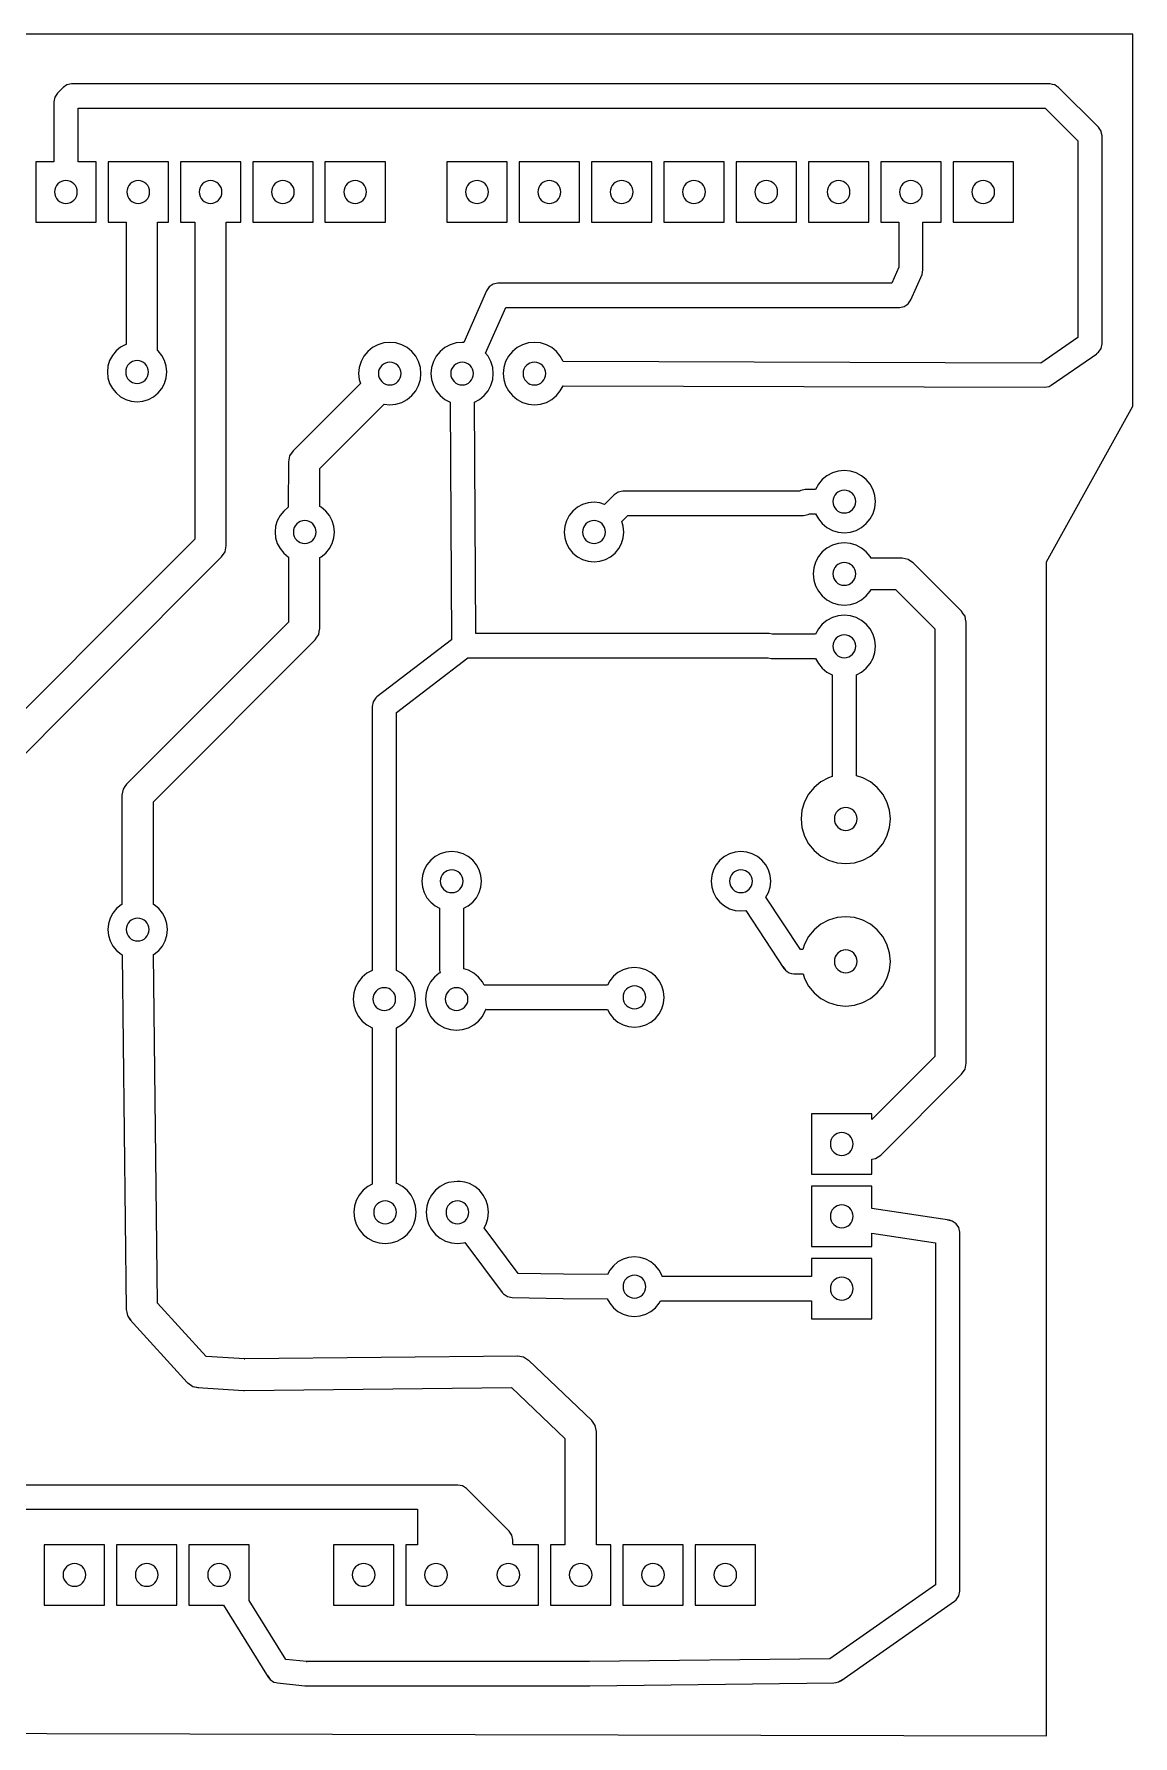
# Model space of a CAD drawing. Extents: x 0.5 to 88.8, y -0.1 to 59.7.
# Drawn here: x 50.2 to 88.8, y -0.1 to 59.7 of the extents above; entities that cross this region are included whole.
import ezdxf

# ---------------------------------------------------------------- set-up
doc = ezdxf.new("R2010")
doc.units = 0
doc.layers.add('PLAN_1', color=18, linetype='CONTINUOUS')

msp = doc.modelspace()

# ---------------------------------------------------------------- linework, layer by layer
at = {"layer": 'PLAN_1'}
for points in [[(0.484727, 0.120579), (85.767685, -0.081994), (85.767685, 41.141479), (88.80627, 46.610932), (88.80627, 59.676849), (0.484727, 59.676849)], [(87.528874, 48.455198), (87.597825, 48.50127), (87.689972, 48.639179), (87.722329, 48.801849), (87.722329, 56.102192), (87.70575, 56.185139), (87.689827, 56.264835), (87.641503, 56.337017), (87.597557, 56.402657), (86.195748, 57.801926), (86.125885, 57.848606), (86.057846, 57.89407), (85.975312, 57.910488), (85.895173, 57.92643), (51.526436, 57.92643), (51.363766, 57.89407), (51.225861, 57.80193), (51.025196, 57.601269), (50.933052, 57.46336), (50.900692, 57.30069), (50.900692, 55.190849), (50.265694, 55.190849), (50.265694, 53.070686), (52.385857, 53.070686), (52.385857, 55.190849), (51.750859, 55.190849), (51.750859, 57.076263), (85.719323, 57.076263), (86.87217, 55.925503), (86.87217, 49.025196), (85.565407, 48.124981), (68.791497, 48.177303), (68.692131, 48.363205), (68.556069, 48.528999), (68.390274, 48.665062), (68.201119, 48.766167), (67.995881, 48.828426), (67.782433, 48.849449), (67.568985, 48.828426), (67.363747, 48.766167), (67.174591, 48.665062), (67.008797, 48.528999), (66.872734, 48.363205), (66.77163, 48.174053), (66.709374, 47.968811), (66.688355, 47.755367), (66.709374, 47.541924), (66.77163, 47.336681), (66.872734, 47.14753), (67.008797, 46.981735), (67.174591, 46.845673), (67.363747, 46.744568), (67.568985, 46.682308), (67.782433, 46.661285), (67.995881, 46.682308), (68.201119, 46.744568), (68.390274, 46.845673), (68.556069, 46.981735), (68.692131, 47.14753), (68.78814, 47.327148), (85.695725, 47.274406), (85.859726, 47.306763), (85.938202, 47.34943), (87.538399, 48.451794)], [(54.028824, 46.787228), (54.224686, 46.846642), (54.405194, 46.943127), (54.563412, 47.072971), (54.693257, 47.23119), (54.789742, 47.411697), (54.849156, 47.607559), (54.869217, 47.811249), (54.849156, 48.014938), (54.789742, 48.2108), (54.693257, 48.391308), (54.563412, 48.549526), (54.547398, 48.562668), (54.547398, 53.070686), (54.925858, 53.070686), (54.925858, 55.190849), (52.805695, 55.190849), (52.805695, 53.070686), (53.443234, 53.070686), (53.443234, 48.781212), (53.425583, 48.775856), (53.245076, 48.679371), (53.086857, 48.549526), (52.957013, 48.391308), (52.860527, 48.2108), (52.801114, 48.014938), (52.781052, 47.811249), (52.801114, 47.607559), (52.860527, 47.411697), (52.957013, 47.23119), (53.086857, 47.072971), (53.245076, 46.943127), (53.425583, 46.846642), (53.621445, 46.787228), (53.825135, 46.767166)], [(57.885693, 53.070686), (60.005856, 53.070686), (60.005856, 55.190849), (57.885693, 55.190849)], [(60.42569, 53.070686), (62.545853, 53.070686), (62.545853, 55.190849), (60.42569, 55.190849)], [(62.323883, 17.23101), (62.537331, 17.209988), (62.750779, 17.23101), (62.956017, 17.29327), (63.145173, 17.394373), (63.310967, 17.530438), (63.44703, 17.69623), (63.548134, 17.885382), (63.61039, 18.090626), (63.631409, 18.30407), (63.61039, 18.517515), (63.548134, 18.722757), (63.44703, 18.911909), (63.310967, 19.077702), (63.145173, 19.213766), (62.956017, 19.314869), (62.931939, 19.322174), (62.931939, 24.784609), (63.114701, 24.882294), (63.280495, 25.018358), (63.416558, 25.184151), (63.517662, 25.373303), (63.579918, 25.578547), (63.600937, 25.79199), (63.579918, 26.005436), (63.517662, 26.210678), (63.416558, 26.39983), (63.280495, 26.565622), (63.114701, 26.701687), (62.931939, 26.799372), (62.931939, 35.856274), (65.439728, 37.774807), (75.993706, 37.774807), (76.095856, 37.754486), (77.658944, 37.754486), (77.75663, 37.571732), (77.892693, 37.405937), (78.058487, 37.269875), (78.241249, 37.172188), (78.241249, 33.640591), (78.242257, 33.603287), (78.117051, 33.565308), (77.845955, 33.420403), (77.60833, 33.225391), (77.413323, 32.987766), (77.268418, 32.716667), (77.179184, 32.422504), (77.149048, 32.116589), (77.179184, 31.810673), (77.268418, 31.51651), (77.413323, 31.245407), (77.60833, 31.007786), (77.845955, 30.812779), (78.117051, 30.66787), (78.411217, 30.578636), (78.717133, 30.548508), (79.023049, 30.578636), (79.317215, 30.66787), (79.588311, 30.812775), (79.825936, 31.007786), (80.020943, 31.245411), (80.165848, 31.51651), (80.255082, 31.810673), (80.285218, 32.116589), (80.255082, 32.422504), (80.165848, 32.716667), (80.020943, 32.987766), (79.825936, 33.225391), (79.588311, 33.420403), (79.317215, 33.565308), (79.091874, 33.633663), (79.091408, 33.654209), (79.091408, 37.172188), (79.27417, 37.269875), (79.439965, 37.405937), (79.576027, 37.571732), (79.677132, 37.760883), (79.739388, 37.966126), (79.760407, 38.179569), (79.739388, 38.393013), (79.677132, 38.598255), (79.576027, 38.787407), (79.439965, 38.953201), (79.27417, 39.089264), (79.085015, 39.190369), (78.879776, 39.252628), (78.666329, 39.273651), (78.452881, 39.252628), (78.247643, 39.190369), (78.058487, 39.089264), (77.892693, 38.953201), (77.75663, 38.787407), (77.658944, 38.604652), (76.129425, 38.604652), (76.027275, 38.624973), (65.71846, 38.624973), (65.672577, 46.750691), (65.850274, 46.845673), (66.016068, 46.981735), (66.152131, 47.14753), (66.253235, 47.336681), (66.315491, 47.541924), (66.33651, 47.755367), (66.315491, 47.968811), (66.253235, 48.174053), (66.152131, 48.363205), (66.067322, 48.466545), (66.774689, 50.076023), (80.611977, 50.076023), (80.774651, 50.108383), (80.912552, 50.200527), (81.004967, 50.338833), (81.398392, 51.237598), (81.430748, 51.400269), (81.430748, 53.070686), (82.065751, 53.070686), (82.065751, 55.190849), (79.945588, 55.190849), (79.945588, 53.070686), (80.58059, 53.070686), (80.58059, 51.48925), (80.334061, 50.926189), (66.497193, 50.926189), (66.334519, 50.893829), (66.196618, 50.801685), (66.10447, 50.663776), (66.104157, 50.663311), (65.304284, 48.843357), (65.242432, 48.849449), (65.028984, 48.828426), (64.823746, 48.766167), (64.634591, 48.665062), (64.468796, 48.528999), (64.332734, 48.363205), (64.231629, 48.174053), (64.169373, 47.968811), (64.148354, 47.755367), (64.169373, 47.541924), (64.231629, 47.336681), (64.332734, 47.14753), (64.468796, 46.981735), (64.634591, 46.845673), (64.822434, 46.74527), (64.869507, 38.408997), (62.248574, 36.403904), (62.206284, 36.366867), (62.114136, 36.228958), (62.08178, 36.066288), (62.08178, 26.799372), (61.899018, 26.701687), (61.733223, 26.565622), (61.597161, 26.39983), (61.496056, 26.210678), (61.4338, 26.005436), (61.412777, 25.79199), (61.4338, 25.578547), (61.496056, 25.373303), (61.597161, 25.184151), (61.733223, 25.018358), (61.899018, 24.882296), (62.08178, 24.784609), (62.08178, 19.32007), (62.086258, 19.297558), (61.92949, 19.213766), (61.763695, 19.077702), (61.627633, 18.911909), (61.526528, 18.722757), (61.464272, 18.517515), (61.443249, 18.30407), (61.464272, 18.090626), (61.526528, 17.885382), (61.627633, 17.69623), (61.763695, 17.530438), (61.92949, 17.394375), (62.118645, 17.29327)], [(64.705597, 53.070686), (66.82576, 53.070686), (66.82576, 55.190849), (64.705597, 55.190849)], [(67.245591, 53.070686), (69.365754, 53.070686), (69.365754, 55.190849), (67.245591, 55.190849)], [(69.785592, 53.070686), (71.905754, 53.070686), (71.905754, 55.190849), (69.785592, 55.190849)], [(72.325592, 53.070686), (74.445755, 53.070686), (74.445755, 55.190849), (72.325592, 55.190849)], [(74.865593, 53.070686), (76.985756, 53.070686), (76.985756, 55.190849), (74.865593, 55.190849)], [(77.405594, 53.070686), (79.525757, 53.070686), (79.525757, 55.190849), (77.405594, 55.190849)], [(82.485596, 53.070686), (84.605759, 53.070686), (84.605759, 55.190849), (82.485596, 55.190849)], [(68.345414, 4.51351), (70.465577, 4.51351), (70.465577, 6.633673), (69.957573, 6.633673), (69.957573, 10.602791), (69.915551, 10.814064), (69.795876, 10.993172), (69.785859, 11.002934), (67.582024, 13.097759), (67.568741, 13.106438), (67.401696, 13.21558), (67.200913, 13.253368), (67.189995, 13.255425), (57.611264, 13.15657), (57.591336, 13.156364), (57.611264, 13.15657), (56.254456, 13.240562), (54.545002, 15.119227), (54.407441, 27.355146), (54.425515, 27.364807), (54.583733, 27.494652), (54.713578, 27.652868), (54.810063, 27.833376), (54.869477, 28.02924), (54.889538, 28.232929), (54.869477, 28.436619), (54.810063, 28.632483), (54.713578, 28.81299), (54.583733, 28.971207), (54.425515, 29.101051), (54.397538, 29.116005), (54.397538, 32.7211), (60.085457, 38.411488), (60.145043, 38.500664), (60.205132, 38.590595), (60.226277, 38.696899), (60.247158, 38.801868), (60.247189, 41.296307), (60.295453, 41.322105), (60.453671, 41.45195), (60.583516, 41.610169), (60.680001, 41.790676), (60.739415, 41.986538), (60.759476, 42.190228), (60.739415, 42.393917), (60.680001, 42.589779), (60.583516, 42.770287), (60.453671, 42.928505), (60.295453, 43.05835), (60.247158, 43.084164), (60.247158, 44.422676), (62.506874, 46.680546), (62.702431, 46.661285), (62.915879, 46.682308), (63.121117, 46.744568), (63.310273, 46.845673), (63.476067, 46.981735), (63.61213, 47.14753), (63.713234, 47.336681), (63.77549, 47.541924), (63.796509, 47.755367), (63.77549, 47.968811), (63.713234, 48.174053), (63.61213, 48.363205), (63.476067, 48.528999), (63.310273, 48.665062), (63.121117, 48.766167), (62.915879, 48.828426), (62.702431, 48.849449), (62.488984, 48.828426), (62.283745, 48.766167), (62.09459, 48.665062), (61.928795, 48.528999), (61.792733, 48.363205), (61.691628, 48.174053), (61.629372, 47.968811), (61.608353, 47.755367), (61.629372, 47.541924), (61.670639, 47.40588), (59.304856, 45.04203), (59.185021, 44.862763), (59.142994, 44.651489), (59.135334, 43.05835), (58.977116, 42.928505), (58.847271, 42.770287), (58.750786, 42.589779), (58.691372, 42.393917), (58.671311, 42.190228), (58.691372, 41.986538), (58.750786, 41.790676), (58.847271, 41.610169), (58.977116, 41.45195), (59.143139, 41.313843), (59.142994, 41.301228), (59.142994, 39.030479), (53.454991, 33.340008), (53.395489, 33.250916), (53.335354, 33.160873), (53.314255, 33.05468), (53.293374, 32.949711), (53.293374, 29.116005), (53.265397, 29.101051), (53.107178, 28.971207), (52.977333, 28.81299), (52.880848, 28.632483), (52.821434, 28.436619), (52.801373, 28.232929), (52.821434, 28.02924), (52.880848, 27.833376), (52.977333, 27.652868), (53.107178, 27.494652), (53.265397, 27.364807), (53.303326, 27.344534), (53.443268, 14.896805), (53.464848, 14.794354), (53.487667, 14.686018), (53.504437, 14.661518), (53.586979, 14.531454), (55.588498, 12.331814), (55.606453, 12.31299), (55.785561, 12.193314), (55.962723, 12.152344), (57.562924, 12.053284), (57.602734, 12.052258), (66.97757, 12.14901), (68.853417, 10.365875), (68.853417, 6.633673), (68.345414, 6.633673)], [(69.6717, 41.166206), (69.87539, 41.146145), (70.079079, 41.166206), (70.274941, 41.22562), (70.455452, 41.322105), (70.613663, 41.45195), (70.743515, 41.610169), (70.839997, 41.790676), (70.899407, 41.986538), (70.919472, 42.190228), (70.899407, 42.393917), (70.848397, 42.56208), (71.062386, 42.776066), (77.236313, 42.776066), (77.398987, 42.808426), (77.438897, 42.834484), (77.658944, 42.834484), (77.75663, 42.65173), (77.892693, 42.485935), (78.058487, 42.349873), (78.247643, 42.248768), (78.452881, 42.186508), (78.666329, 42.165485), (78.879776, 42.186508), (79.085015, 42.248768), (79.27417, 42.349873), (79.439965, 42.485935), (79.576027, 42.65173), (79.677132, 42.840881), (79.739388, 43.046124), (79.760407, 43.259567), (79.739388, 43.473011), (79.677132, 43.678253), (79.576027, 43.867405), (79.439965, 44.033199), (79.27417, 44.169262), (79.085015, 44.270367), (78.879776, 44.332626), (78.666329, 44.353649), (78.452881, 44.332626), (78.247643, 44.270367), (78.058487, 44.169262), (77.892693, 44.033199), (77.75663, 43.867405), (77.658944, 43.68465), (77.297272, 43.68465), (77.134598, 43.65229), (77.095597, 43.626232), (70.886315, 43.626232), (70.723641, 43.593872), (70.58574, 43.501728), (70.247246, 43.163235), (70.079079, 43.214249), (69.87539, 43.23431), (69.6717, 43.214249), (69.475838, 43.154835), (69.295327, 43.05835), (69.137116, 42.928505), (69.007264, 42.770287), (68.910782, 42.589779), (68.851372, 42.393917), (68.831307, 42.190228), (68.851372, 41.986538), (68.910782, 41.790676), (69.007264, 41.610169), (69.137116, 41.45195), (69.295327, 41.322105), (69.475838, 41.22562)], [(77.51735, 19.644289), (79.637513, 19.644289), (79.637513, 20.168634), (79.76661, 20.194313), (79.945542, 20.313816), (82.787796, 23.153536), (82.907647, 23.332817), (82.949669, 23.54409), (82.949669, 39.020721), (82.927887, 39.129829), (82.907494, 39.231964), (82.845749, 39.324223), (82.787682, 39.41098), (81.086174, 41.109951), (80.995568, 41.170494), (80.907067, 41.229626), (80.799523, 41.251019), (80.695794, 41.271652), (79.605828, 41.271652), (79.576027, 41.327408), (79.439965, 41.493202), (79.27417, 41.629265), (79.085015, 41.73037), (78.879776, 41.792629), (78.666329, 41.813652), (78.452881, 41.792629), (78.247643, 41.73037), (78.058487, 41.629265), (77.892693, 41.493202), (77.75663, 41.327408), (77.655526, 41.138256), (77.59327, 40.933014), (77.572251, 40.71957), (77.59327, 40.506126), (77.655526, 40.300884), (77.75663, 40.111733), (77.892693, 39.945938), (78.058487, 39.809876), (78.247643, 39.708771), (78.452881, 39.646511), (78.666329, 39.625488), (78.879776, 39.646511), (79.085015, 39.708771), (79.27417, 39.809876), (79.439965, 39.945938), (79.576027, 40.111733), (79.605828, 40.167488), (80.467354, 40.167488), (81.845513, 38.791386), (81.845513, 23.772917), (79.637513, 21.566885), (79.637513, 21.764452), (77.51735, 21.764452)], [(64.833405, 24.718931), (65.046853, 24.697908), (65.2603, 24.718931), (65.465538, 24.781191), (65.654694, 24.882294), (65.820488, 25.018358), (65.956551, 25.184151), (66.057656, 25.373303), (66.074204, 25.42787), (66.062859, 25.42787), (66.075608, 25.42787), (70.344284, 25.42787), (70.427124, 25.27289), (70.556977, 25.114674), (70.715187, 24.984829), (70.895699, 24.888346), (71.091561, 24.828932), (71.29525, 24.80887), (71.49894, 24.828932), (71.694802, 24.888346), (71.875313, 24.984829), (72.033524, 25.114674), (72.163376, 25.27289), (72.259858, 25.453398), (72.319268, 25.649262), (72.339333, 25.852951), (72.319268, 26.056641), (72.259858, 26.252504), (72.163376, 26.433012), (72.033524, 26.591229), (71.875313, 26.721073), (71.694802, 26.817556), (71.49894, 26.87697), (71.29525, 26.897032), (71.091561, 26.87697), (70.895699, 26.817556), (70.715187, 26.721073), (70.556977, 26.591229), (70.427124, 26.433012), (70.344284, 26.278032), (66.062859, 26.278032), (66.022538, 26.276377), (65.956551, 26.39983), (65.820488, 26.565622), (65.654694, 26.701687), (65.465538, 26.80279), (65.301751, 26.852476), (65.301751, 28.978689), (65.456734, 29.061527), (65.614945, 29.191372), (65.744797, 29.349588), (65.841278, 29.530098), (65.900689, 29.72596), (65.920754, 29.929649), (65.900689, 30.133339), (65.841278, 30.329201), (65.744797, 30.509708), (65.614945, 30.667927), (65.456734, 30.797772), (65.276223, 30.894257), (65.080361, 30.953671), (64.876671, 30.973732), (64.672982, 30.953671), (64.47712, 30.894257), (64.296608, 30.797772), (64.138398, 30.667927), (64.008545, 30.509708), (63.912064, 30.329201), (63.852654, 30.133339), (63.832589, 29.929649), (63.852654, 29.72596), (63.912064, 29.530098), (64.008545, 29.349588), (64.138398, 29.191372), (64.296608, 29.061527), (64.451592, 28.978689), (64.451592, 26.807991), (64.469498, 26.717981), (64.439011, 26.701687), (64.273217, 26.565622), (64.137154, 26.39983), (64.036049, 26.210678), (63.973793, 26.005436), (63.952774, 25.79199), (63.973793, 25.578547), (64.036049, 25.373303), (64.137154, 25.184151), (64.273217, 25.018358), (64.439011, 24.882296), (64.628167, 24.781191)], [(77.845955, 25.811518), (78.117051, 25.666611), (78.411217, 25.577379), (78.717133, 25.547249), (79.023049, 25.577379), (79.317215, 25.666611), (79.588311, 25.811518), (79.825936, 26.006529), (80.020943, 26.24415), (80.165848, 26.515251), (80.255082, 26.809412), (80.285218, 27.11533), (80.255082, 27.421248), (80.165848, 27.715408), (80.020943, 27.986509), (79.825936, 28.224131), (79.588311, 28.419142), (79.317215, 28.564049), (79.023049, 28.65328), (78.717133, 28.683411), (78.411217, 28.65328), (78.117051, 28.564049), (77.845955, 28.419142), (77.60833, 28.224131), (77.413323, 27.986509), (77.268418, 27.715408), (77.212151, 27.529928), (77.124115, 27.529314), (75.914727, 29.368166), (76.001282, 29.530098), (76.060692, 29.72596), (76.080758, 29.929649), (76.060692, 30.133339), (76.001282, 30.329201), (75.904801, 30.509708), (75.774949, 30.667927), (75.616738, 30.797772), (75.436226, 30.894257), (75.240364, 30.953671), (75.036675, 30.973732), (74.832985, 30.953671), (74.637124, 30.894257), (74.456612, 30.797772), (74.298401, 30.667927), (74.168549, 30.509708), (74.072068, 30.329201), (74.012658, 30.133339), (73.992592, 29.929649), (74.012658, 29.72596), (74.072068, 29.530098), (74.168549, 29.349588), (74.298401, 29.191372), (74.456612, 29.061527), (74.637124, 28.965044), (74.832985, 28.90563), (75.036675, 28.885569), (75.203751, 28.902023), (76.540802, 26.869051), (76.596627, 26.801218), (76.665383, 26.755278), (76.734772, 26.70961), (76.815926, 26.693468), (76.898919, 26.677559), (77.218506, 26.679787), (77.268418, 26.515251), (77.413323, 26.24415), (77.60833, 26.006529)], [(58.714579, 1.79411), (58.752514, 1.780151), (59.717717, 1.681091), (59.761116, 1.678871), (69.722825, 1.678898), (78.3004, 1.777958), (78.379158, 1.794571), (78.466919, 1.815086), (78.539185, 1.854721), (82.539689, 4.653801), (82.596573, 4.701515), (82.688721, 4.83942), (82.721077, 5.002092), (82.721077, 17.603031), (82.688721, 17.765703), (82.596573, 17.90361), (82.458672, 17.995756), (82.359444, 18.023352), (79.637513, 18.434244), (79.637513, 19.224453), (77.51735, 19.224453), (77.51735, 17.10429), (79.637513, 17.10429), (79.637513, 17.574448), (81.870919, 17.237301), (81.870919, 5.223471), (78.159348, 2.626551), (69.717781, 2.52906), (59.782875, 2.529034), (59.761116, 2.529034), (59.804516, 2.526814), (59.782875, 2.529034), (59.047081, 2.604549), (57.765576, 4.670841), (57.765576, 6.633673), (55.645413, 6.633673), (55.645413, 4.51351), (56.862755, 4.51351), (58.434666, 1.97897), (58.495335, 1.902435), (58.633244, 1.810288)], [(65.171284, 19.38426), (65.070992, 19.385904), (64.967282, 19.377571), (64.764275, 19.346911), (64.658646, 19.314869), (64.46949, 19.213766), (64.303696, 19.077702), (64.167633, 18.911909), (64.066529, 18.722757), (64.004273, 18.517515), (63.983254, 18.30407), (64.004273, 18.090626), (64.066529, 17.885382), (64.167633, 17.69623), (64.303696, 17.530438), (64.46949, 17.394375), (64.658646, 17.29327), (64.863884, 17.23101), (65.077332, 17.209988), (65.29078, 17.23101), (65.338524, 17.245493), (66.654686, 15.48654), (66.694458, 15.440632), (66.83236, 15.348486), (66.995568, 15.316023), (68.795876, 15.278025), (70.342217, 15.27174), (70.427124, 15.11289), (70.556977, 14.954674), (70.715187, 14.824829), (70.895699, 14.728346), (71.091561, 14.668932), (71.29525, 14.648871), (71.49894, 14.668932), (71.694802, 14.728346), (71.875313, 14.824829), (72.033524, 14.954674), (72.163376, 15.11289), (72.209557, 15.199289), (77.51735, 15.199289), (77.51735, 14.564289), (79.637513, 14.564289), (79.637513, 16.684452), (77.51735, 16.684452), (77.51735, 16.049452), (72.272919, 16.049452), (72.259858, 16.092505), (72.163376, 16.273012), (72.033524, 16.431229), (71.875313, 16.561073), (71.694802, 16.657557), (71.49894, 16.71697), (71.29525, 16.737032), (71.091561, 16.71697), (70.895699, 16.657557), (70.715187, 16.561073), (70.556977, 16.431229), (70.427124, 16.273012), (70.346352, 16.121893), (68.797898, 16.128243), (67.21122, 16.161814), (66.018715, 17.755505), (66.088135, 17.885382), (66.150391, 18.090626), (66.17141, 18.30407), (66.150391, 18.517515), (66.088135, 18.722757), (65.98703, 18.911909), (65.850968, 19.077702), (65.685173, 19.213766), (65.496018, 19.314869), (65.335451, 19.358235)], [(52.685578, 4.51351), (52.685578, 6.633673), (50.565415, 6.633673), (50.565415, 4.51351)], [(55.225579, 4.51351), (55.225579, 6.633673), (53.105416, 6.633673), (53.105416, 4.51351)], [(60.725411, 4.51351), (62.845574, 4.51351), (62.845574, 6.633673), (60.725411, 6.633673)], [(70.885415, 4.51351), (73.005577, 4.51351), (73.005577, 6.633673), (70.885415, 6.633673)], [(73.425415, 4.51351), (75.545578, 4.51351), (75.545578, 6.633673), (73.425415, 6.633673)]]:
    msp.add_lwpolyline(points, close=True, dxfattribs=at)
for points in [[(48.448857, 32.972488), (56.796158, 41.319786), (56.915833, 41.498894), (56.957859, 41.710167), (56.957859, 53.070686), (57.465859, 53.070686), (57.465859, 55.190849), (55.345696, 55.190849), (55.345696, 53.070686), (55.853695, 53.070686), (55.853695, 41.938847), (47.506394, 33.591549)], [(85.859726, 47.306763), (85.997628, 47.398907)], [(76.50438, 26.937223), (76.596627, 26.801218)], [(82.458672, 17.995756), (82.295998, 18.028112)], [(53.504437, 14.661518), (53.609349, 14.508266)], [(55.785561, 12.193314), (55.996834, 12.151289)], [(41.375397, 7.879011), (63.296791, 7.879011), (63.671814, 7.879011), (63.671814, 6.633673), (63.265412, 6.633673), (63.265412, 4.51351), (65.385575, 4.51351), (65.805413, 4.51351), (67.925576, 4.51351), (67.925576, 6.633673), (67.030472, 6.633673), (67.021332, 6.647345), (67.021332, 6.802952), (66.988976, 6.965624), (66.896828, 7.103531), (65.395691, 8.604672), (65.25779, 8.696816), (65.095116, 8.729174), (64.096894, 8.729174), (63.296791, 8.729174), (41.198796, 8.729174)], [(58.403191, 2.04034), (58.495335, 1.902435)], [(78.466919, 1.815086), (78.599526, 1.905926)]]:
    msp.add_lwpolyline(points, dxfattribs=at)
for points in [[(51.325776, 54.530768, 0.414213562), (50.925776, 54.130768, 0.414213562), (51.325776, 53.730768, 0.414213562), (51.725776, 54.130768, 0.414213562)], [(53.865776, 54.530768, 0.414213562), (53.465776, 54.130768, 0.414213562), (53.865776, 53.730768, 0.414213562), (54.265776, 54.130768, 0.414213562)], [(56.405777, 54.530768, 0.414213562), (56.005777, 54.130768, 0.414213562), (56.405777, 53.730768, 0.414213562), (56.805777, 54.130768, 0.414213562)], [(58.945774, 54.530768, 0.414213562), (58.545774, 54.130768, 0.414213562), (58.945774, 53.730768, 0.414213562), (59.345774, 54.130768, 0.414213562)], [(61.485772, 54.530768, 0.414213562), (61.085772, 54.130768, 0.414213562), (61.485772, 53.730768, 0.414213562), (61.885772, 54.130768, 0.414213562)], [(65.765679, 54.530768, 0.414213562), (65.365679, 54.130768, 0.414213562), (65.765679, 53.730768, 0.414213562), (66.165679, 54.130768, 0.414213562)], [(68.305672, 54.530768, 0.414213562), (67.905672, 54.130768, 0.414213562), (68.305672, 53.730768, 0.414213562), (68.705672, 54.130768, 0.414213562)], [(70.845673, 54.530768, 0.414213562), (70.445673, 54.130768, 0.414213562), (70.845673, 53.730768, 0.414213562), (71.245673, 54.130768, 0.414213562)], [(73.385674, 54.530768, 0.414213562), (72.985674, 54.130768, 0.414213562), (73.385674, 53.730768, 0.414213562), (73.785674, 54.130768, 0.414213562)], [(75.925675, 54.530768, 0.414213562), (75.525675, 54.130768, 0.414213562), (75.925675, 53.730768, 0.414213562), (76.325675, 54.130768, 0.414213562)], [(78.465676, 54.530768, 0.414213562), (78.065676, 54.130768, 0.414213562), (78.465676, 53.730768, 0.414213562), (78.865676, 54.130768, 0.414213562)], [(81.005669, 54.530768, 0.414213562), (80.605669, 54.130768, 0.414213562), (81.005669, 53.730768, 0.414213562), (81.405669, 54.130768, 0.414213562)], [(83.545678, 54.530768, 0.414213562), (83.145678, 54.130768, 0.414213562), (83.545678, 53.730768, 0.414213562), (83.945678, 54.130768, 0.414213562)], [(53.825135, 48.211249, 0.414213562), (53.425135, 47.811249, 0.414213562), (53.825135, 47.411249, 0.414213562), (54.225135, 47.811249, 0.414213562)], [(62.702431, 48.155367, 0.414213562), (62.302431, 47.755367, 0.414213562), (62.702431, 47.355367, 0.414213562), (63.102431, 47.755367, 0.414213562)], [(65.242432, 48.155367, 0.414213562), (64.842432, 47.755367, 0.414213562), (65.242432, 47.355367, 0.414213562), (65.642432, 47.755367, 0.414213562)], [(67.782433, 48.155367, 0.414213562), (67.382433, 47.755367, 0.414213562), (67.782433, 47.355367, 0.414213562), (68.182433, 47.755367, 0.414213562)], [(78.666329, 43.659567, 0.414213562), (78.266329, 43.259567, 0.414213562), (78.666329, 42.859567, 0.414213562), (79.066329, 43.259567, 0.414213562)], [(59.715393, 42.590228, 0.414213562), (59.315393, 42.190228, 0.414213562), (59.715393, 41.790228, 0.414213562), (60.115393, 42.190228, 0.414213562)], [(69.87539, 42.590228, 0.414213562), (69.47539, 42.190228, 0.414213562), (69.87539, 41.790228, 0.414213562), (70.27539, 42.190228, 0.414213562)], [(78.666329, 41.11957, 0.414213562), (78.266329, 40.71957, 0.414213562), (78.666329, 40.31957, 0.414213562), (79.066329, 40.71957, 0.414213562)], [(78.666329, 38.579569, 0.414213562), (78.266329, 38.179569, 0.414213562), (78.666329, 37.779569, 0.414213562), (79.066329, 38.179569, 0.414213562)], [(78.717133, 32.516589, 0.414213562), (78.317133, 32.116589, 0.414213562), (78.717133, 31.716589, 0.414213562), (79.117133, 32.116589, 0.414213562)], [(64.876671, 30.329649, 0.414213562), (64.476671, 29.929649, 0.414213562), (64.876671, 29.529649, 0.414213562), (65.276671, 29.929649, 0.414213562)], [(75.036675, 30.329649, 0.414213562), (74.636675, 29.929649, 0.414213562), (75.036675, 29.529649, 0.414213562), (75.436675, 29.929649, 0.414213562)], [(53.845456, 28.632929, 0.414213562), (53.445456, 28.232929, 0.414213562), (53.845456, 27.832929, 0.414213562), (54.245456, 28.232929, 0.414213562)], [(78.717133, 27.51533, 0.414213562), (78.317133, 27.11533, 0.414213562), (78.717133, 26.71533, 0.414213562), (79.117133, 27.11533, 0.414213562)], [(62.506859, 26.19199, 0.414213562), (62.106859, 25.79199, 0.414213562), (62.506859, 25.39199, 0.414213562), (62.906859, 25.79199, 0.414213562)], [(65.046853, 26.19199, 0.414213562), (64.646853, 25.79199, 0.414213562), (65.046853, 25.39199, 0.414213562), (65.446853, 25.79199, 0.414213562)], [(71.29525, 26.252951, 0.414213562), (70.89525, 25.852951, 0.414213562), (71.29525, 25.452951, 0.414213562), (71.69525, 25.852951, 0.414213562)], [(78.577431, 21.104371, 0.414213562), (78.177431, 20.704371, 0.414213562), (78.577431, 20.304371, 0.414213562), (78.977431, 20.704371, 0.414213562)], [(62.537331, 18.70407, 0.414213562), (62.137331, 18.30407, 0.414213562), (62.537331, 17.90407, 0.414213562), (62.937331, 18.30407, 0.414213562)], [(65.077332, 18.70407, 0.414213562), (64.677332, 18.30407, 0.414213562), (65.077332, 17.90407, 0.414213562), (65.477332, 18.30407, 0.414213562)], [(78.577431, 18.564372, 0.414213562), (78.177431, 18.164372, 0.414213562), (78.577431, 17.764372, 0.414213562), (78.977431, 18.164372, 0.414213562)], [(71.29525, 16.092951, 0.414213562), (70.89525, 15.692951, 0.414213562), (71.29525, 15.292951, 0.414213562), (71.69525, 15.692951, 0.414213562)], [(78.577431, 16.024371, 0.414213562), (78.177431, 15.624371, 0.414213562), (78.577431, 15.224371, 0.414213562), (78.977431, 15.624371, 0.414213562)], [(51.625496, 5.973591, 0.414213562), (51.225496, 5.573591, 0.414213562), (51.625496, 5.173591, 0.414213562), (52.025496, 5.573591, 0.414213562)], [(54.165497, 5.973591, 0.414213562), (53.765497, 5.573591, 0.414213562), (54.165497, 5.173591, 0.414213562), (54.565497, 5.573591, 0.414213562)], [(56.705494, 5.973591, 0.414213562), (56.305494, 5.573591, 0.414213562), (56.705494, 5.173591, 0.414213562), (57.105494, 5.573591, 0.414213562)], [(61.785492, 5.973591, 0.414213562), (61.385492, 5.573591, 0.414213562), (61.785492, 5.173591, 0.414213562), (62.185492, 5.573591, 0.414213562)], [(64.325493, 5.973591, 0.414213562), (63.925493, 5.573591, 0.414213562), (64.325493, 5.173591, 0.414213562), (64.725493, 5.573591, 0.414213562)], [(66.865494, 5.973591, 0.414213562), (66.465494, 5.573591, 0.414213562), (66.865494, 5.173591, 0.414213562), (67.265494, 5.573591, 0.414213562)], [(69.405495, 5.973591, 0.414213562), (69.005495, 5.573591, 0.414213562), (69.405495, 5.173591, 0.414213562), (69.805495, 5.573591, 0.414213562)], [(71.945496, 5.973591, 0.414213562), (71.545496, 5.573591, 0.414213562), (71.945496, 5.173591, 0.414213562), (72.345496, 5.573591, 0.414213562)], [(74.485497, 5.973591, 0.414213562), (74.085497, 5.573591, 0.414213562), (74.485497, 5.173591, 0.414213562), (74.885497, 5.573591, 0.414213562)]]:
    msp.add_lwpolyline(points, format="xyb", close=True, dxfattribs=at)

doc.saveas('drawing.dxf')
